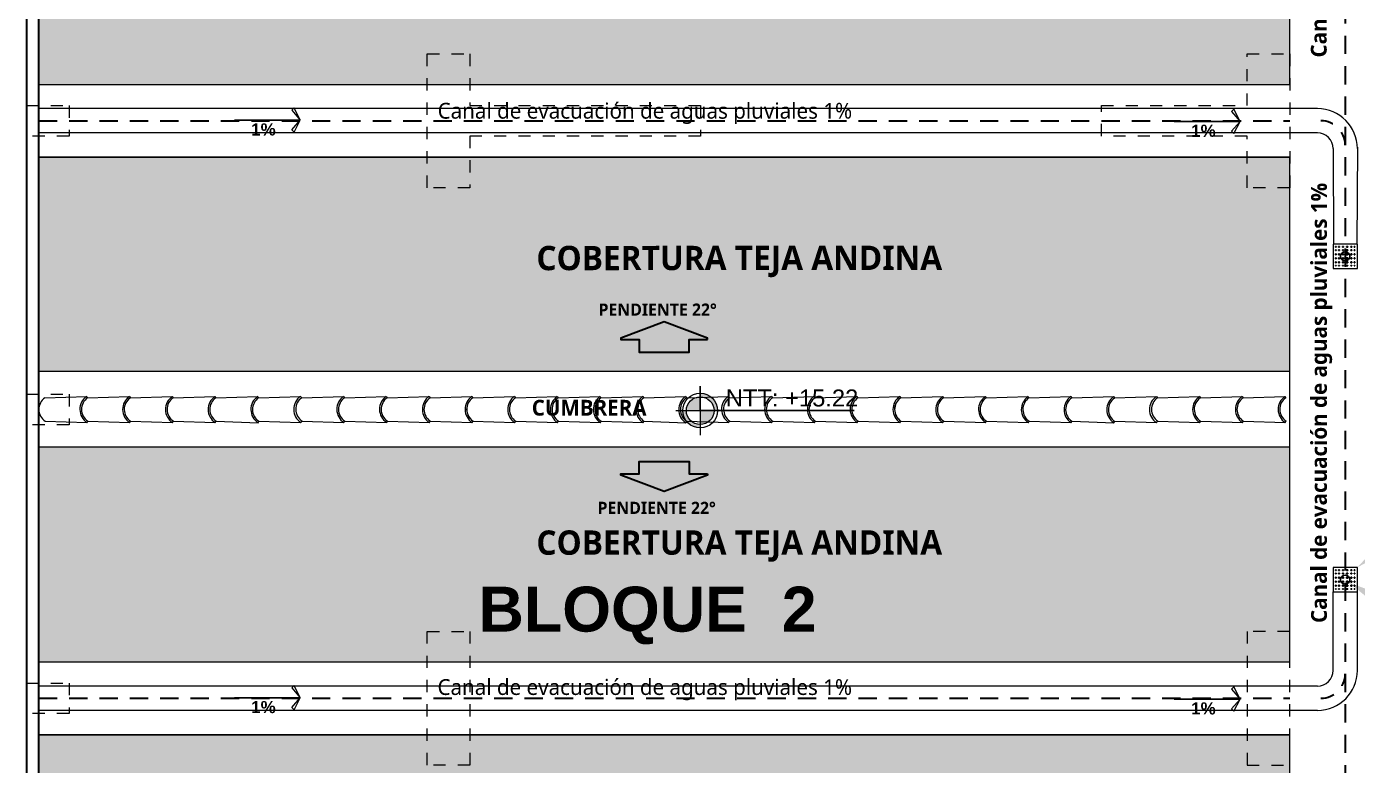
# Model space of a CAD drawing. Header units: metres. Extents: x 27 to 147, y -173 to 8.
# Drawn here: x 117.14 to 128.1, y -118.29 to -112.21 of the extents above; entities that cross this region are included whole.
import ezdxf
from ezdxf import colors
from ezdxf.entities.mleader import LeaderData, LeaderLine
from ezdxf.enums import TextEntityAlignment as Align
from ezdxf.math import Vec2, Vec3

# ---------------------------------------------------------------- set-up
doc = ezdxf.new("R2010")
doc.units = ezdxf.units.M
doc.linetypes.add('DASHED2', pattern=[0.375, 0.25, -0.125])
doc.linetypes.add('HIDDEN2', pattern=[0.1875, 0.125, -0.0625])
for name, color, linetype, lineweight in [('2D Drafting - General_Pen_No__46', 7, 'Continuous', 25), ('canal de evacuacion', 1, 'Continuous', 20), ('Cotas varias El', 253, 'Continuous', 13), ('GRAFO 0 BLANCO', 7, 'Continuous', 0), ('grafo 2', 31, 'Continuous', 20), ('GRAFO 4', 7, 'Continuous', 30), ('GRAFO01', 7, 'Continuous', 0), ('Interior - Mobiliario', 7, 'Continuous', 5), ('letras sr', 7, 'Continuous', 5), ('linea0016', 144, 'HIDDEN2', 9), ('Lineas Referencia', 73, 'Continuous', 13), ('teja andina', 252, 'Continuous', 0), ('TEJAS ANDINA', 253, 'Continuous', 0), ('TEXTO 100', 7, 'Continuous', 20), ('TEXTOS-SUBTITULO', 7, 'Continuous', 30)]:
    doc.layers.add(name, color=color, linetype=linetype, lineweight=lineweight)
doc.layers.add('ACHURADO', color=1, linetype='Continuous')
for name, color, linetype, lineweight, true_color in [('Interior - Furniture _Pen_No__3', 7, 'Continuous', 18, 0xff6600), ('Interior - Mobiliario _Pluma_Nº__3', 7, 'Continuous', 18, 0xff6600), ('Mobiliario', 7, 'Continuous', 0, 0x7f7f7f)]:
    doc.layers.add(name, color=color, linetype=linetype, lineweight=lineweight, true_color=true_color)
doc.styles.add('Generales', font='trebuc.ttf', dxfattribs={"height": 0.1})
doc.styles.add('GENERATED_STYLE_2', font='arial.ttf')
doc.styles.add('JOS', font='arial.ttf', dxfattribs={"height": 1})
doc.styles.get("Standard").update_dxf_attribs({"font": 'arial.ttf'})
doc.styles.add('TURBO_BASS', font='swisseb.ttf')

# ---------------------------------------------------------------- blocks, each defined once
blk = doc.blocks.new('A$C295C7585')
at = {"layer": 'Mobiliario', "lineweight": 15}
for p, q in [((1.375, 3.076), (1.514, 3.404)), ((1.514, 3.404), (1.528, 3.407)), ((1.556, 2.995), (1.716, 3.314)), ((1.716, 3.314), (1.709, 3.325)), ((1.222, 2.746), (1.361, 3.074)), ((1.361, 3.074), (1.375, 3.076)), ((1.404, 2.665), (1.564, 2.983)), ((1.564, 2.983), (1.556, 2.995)), ((1.07, 2.416), (1.209, 2.743)), ((1.209, 2.743), (1.222, 2.746)), ((1.251, 2.334), (1.411, 2.653)), ((1.411, 2.653), (1.404, 2.665)), ((0.917, 2.085), (1.056, 2.413)), ((1.056, 2.413), (1.07, 2.416)), ((1.098, 2.004), (1.258, 2.323)), ((1.258, 2.323), (1.251, 2.334)), ((0.765, 1.751), (0.903, 2.079)), ((0.903, 2.079), (0.917, 2.085)), ((0.946, 1.67), (1.105, 1.989)), ((1.105, 1.989), (1.098, 2.004)), ((0.612, 1.421), (0.751, 1.749)), ((0.751, 1.749), (0.765, 1.751)), ((0.794, 1.34), (0.954, 1.658)), ((0.954, 1.658), (0.946, 1.67)), ((0.46, 1.09), (0.599, 1.418)), ((0.599, 1.418), (0.612, 1.421)), ((0.641, 1.009), (0.801, 1.328)), ((0.801, 1.328), (0.794, 1.34)), ((0.307, 0.76), (0.446, 1.088)), ((0.446, 1.088), (0.46, 1.09)), ((0.488, 0.679), (0.649, 0.997)), ((0.649, 0.997), (0.641, 1.009)), ((0.154, 0.43), (0.293, 0.758)), ((0.293, 0.758), (0.307, 0.76)), ((0.336, 0.349), (0.496, 0.667)), ((0.496, 0.667), (0.488, 0.679)), ((0.002, 0.099), (0.141, 0.427)), ((0.141, 0.427), (0.154, 0.43)), ((0.343, 0.337), (0.336, 0.349)), ((0.183, 0.018), (0.343, 0.337))]:
    blk.add_line(p, q, dxfattribs=at)
for centre, radius, start, end in [((1.646, 3.427), 0.134, 189.8042, 301.9874), ((1.646, 3.427), 0.12, 189.8042, 301.9874), ((1.493, 3.097), 0.134, 189.8042, 301.9874), ((1.493, 3.097), 0.12, 189.8042, 301.9874), ((1.34, 2.766), 0.134, 189.8042, 301.9874), ((1.34, 2.766), 0.12, 189.8042, 301.9874), ((1.188, 2.436), 0.134, 189.8042, 301.9874), ((1.188, 2.436), 0.12, 189.8042, 301.9874), ((1.034, 2.102), 0.133, 189.664, 302.1276), ((1.035, 2.106), 0.12, 189.8042, 301.9874), ((0.883, 1.771), 0.134, 189.8042, 301.9874), ((0.883, 1.771), 0.12, 189.8042, 301.9874), ((0.73, 1.441), 0.134, 189.8042, 301.9874), ((0.73, 1.441), 0.12, 189.8042, 301.9874), ((0.578, 1.111), 0.134, 189.8042, 301.9874), ((0.578, 1.111), 0.12, 189.8042, 301.9874), ((0.425, 0.78), 0.134, 189.8042, 301.9874), ((0.425, 0.78), 0.12, 189.8042, 301.9874), ((0.272, 0.45), 0.134, 189.8042, 301.9874), ((0.272, 0.45), 0.12, 189.8042, 301.9874), ((0.12, 0.12), 0.12, 189.8042, 301.9874)]:
    blk.add_arc(centre, radius, start, end, dxfattribs=at)
blk = doc.blocks.new('FLECHA')
at = {"layer": 'grafo 2', "ltscale": 0.05}
for p, q in [((674350.407, 8489809.493, -2.952), (674350.357, 8489809.393, -2.952)), ((674350.426, 8489809.474, -2.952), (674350.357, 8489809.393, -2.952)), ((674350.407, 8489809.493, -2.952), (674350.426, 8489809.474, -2.952)), ((674350.426, 8489809.312, -2.952), (674350.357, 8489809.393, -2.952)), ((674350.407, 8489809.293, -2.952), (674350.426, 8489809.312, -2.952))]:
    blk.add_line(p, q, dxfattribs=at)
at = {"layer": 'grafo 2', "lineweight": 25}
blk.add_line((674350.899, 8489809.393, -2.952), (674350.357, 8489809.393, -2.952), dxfattribs=at)
at = {"layer": 'grafo 2'}
blk.add_line((674350.357, 8489809.393, -2.952), (674350.407, 8489809.293, -2.952), dxfattribs=at)
blk = doc.blocks.new('Red 18')
at = {"layer": 'GRAFO 0 BLANCO', "linetype": 'Continuous'}
for p, q in [((0.05, 0.204), (0.046, 0.204)), ((0.046, 0.204), (0.046, 0.2)), ((0.046, 0.2), (0.046, 0.204)), ((0.046, 0.204), (0.05, 0.204)), ((0.046, 0.2), (0.05, 0.2)), ((0.05, 0.2), (0.046, 0.2)), ((0.05, 0.179), (0.046, 0.179)), ((0.046, 0.179), (0.046, 0.171)), ((0.046, 0.171), (0.046, 0.179)), ((0.046, 0.179), (0.05, 0.179)), ((0.046, 0.171), (0.05, 0.171)), ((0.05, 0.171), (0.046, 0.171)), ((0.05, 0.146), (0.046, 0.146)), ((0.046, 0.146), (0.046, 0.138)), ((0.046, 0.138), (0.046, 0.146)), ((0.046, 0.146), (0.05, 0.146)), ((0.046, 0.138), (0.05, 0.138)), ((0.05, 0.138), (0.046, 0.138)), ((0.05, 0.113), (0.046, 0.113)), ((0.046, 0.113), (0.046, 0.104)), ((0.046, 0.104), (0.046, 0.113)), ((0.046, 0.113), (0.05, 0.113)), ((0.05, 0.2), (0.05, 0.204)), ((0.05, 0.204), (0.05, 0.2)), ((0.05, 0.171), (0.05, 0.179)), ((0.05, 0.179), (0.05, 0.171)), ((0.05, 0.138), (0.05, 0.146)), ((0.05, 0.146), (0.05, 0.138)), ((0.05, 0.104), (0.05, 0.113)), ((0.05, 0.113), (0.05, 0.104)), ((0.079, 0.204), (0.071, 0.204)), ((0.071, 0.204), (0.071, 0.2)), ((0.071, 0.204), (0.079, 0.204)), ((0.071, 0.2), (0.071, 0.204)), ((0.071, 0.2), (0.079, 0.2)), ((0.079, 0.2), (0.071, 0.2)), ((0.079, 0.179), (0.071, 0.179)), ((0.071, 0.179), (0.071, 0.171)), ((0.071, 0.171), (0.071, 0.179)), ((0.071, 0.179), (0.079, 0.179)), ((0.071, 0.171), (0.079, 0.171)), ((0.079, 0.171), (0.071, 0.171)), ((0.079, 0.146), (0.071, 0.146)), ((0.071, 0.146), (0.071, 0.138)), ((0.071, 0.138), (0.071, 0.146)), ((0.071, 0.146), (0.079, 0.146)), ((0.071, 0.138), (0.079, 0.138)), ((0.079, 0.138), (0.071, 0.138)), ((0.079, 0.113), (0.071, 0.113)), ((0.071, 0.113), (0.071, 0.104)), ((0.071, 0.104), (0.071, 0.113)), ((0.071, 0.113), (0.079, 0.113)), ((0.079, 0.2), (0.079, 0.204)), ((0.079, 0.204), (0.079, 0.2)), ((0.079, 0.171), (0.079, 0.179)), ((0.079, 0.179), (0.079, 0.171)), ((0.079, 0.138), (0.079, 0.146)), ((0.079, 0.146), (0.079, 0.138)), ((0.079, 0.104), (0.079, 0.113)), ((0.079, 0.113), (0.079, 0.104)), ((0.113, 0.204), (0.104, 0.204)), ((0.104, 0.204), (0.104, 0.2)), ((0.104, 0.204), (0.113, 0.204)), ((0.104, 0.2), (0.104, 0.204)), ((0.104, 0.2), (0.113, 0.2)), ((0.113, 0.2), (0.104, 0.2)), ((0.113, 0.179), (0.104, 0.179)), ((0.104, 0.179), (0.104, 0.171)), ((0.104, 0.171), (0.104, 0.179)), ((0.104, 0.179), (0.113, 0.179)), ((0.104, 0.171), (0.113, 0.171)), ((0.113, 0.171), (0.104, 0.171)), ((0.113, 0.146), (0.104, 0.146)), ((0.104, 0.146), (0.104, 0.138)), ((0.104, 0.138), (0.104, 0.146)), ((0.104, 0.146), (0.113, 0.146)), ((0.104, 0.138), (0.113, 0.138)), ((0.113, 0.138), (0.104, 0.138)), ((0.113, 0.113), (0.104, 0.113)), ((0.104, 0.113), (0.104, 0.104)), ((0.104, 0.104), (0.104, 0.113)), ((0.104, 0.113), (0.113, 0.113)), ((0.113, 0.2), (0.113, 0.204)), ((0.113, 0.204), (0.113, 0.2)), ((0.113, 0.171), (0.113, 0.179)), ((0.113, 0.179), (0.113, 0.171)), ((0.113, 0.138), (0.113, 0.146)), ((0.113, 0.146), (0.113, 0.138)), ((0.113, 0.104), (0.113, 0.113)), ((0.113, 0.113), (0.113, 0.104)), ((0.146, 0.204), (0.138, 0.204)), ((0.138, 0.204), (0.138, 0.2)), ((0.138, 0.204), (0.146, 0.204)), ((0.138, 0.2), (0.138, 0.204)), ((0.138, 0.2), (0.146, 0.2)), ((0.146, 0.2), (0.138, 0.2)), ((0.146, 0.179), (0.138, 0.179)), ((0.138, 0.179), (0.138, 0.171)), ((0.138, 0.171), (0.138, 0.179)), ((0.138, 0.179), (0.146, 0.179)), ((0.138, 0.171), (0.146, 0.171)), ((0.146, 0.171), (0.138, 0.171)), ((0.146, 0.146), (0.138, 0.146)), ((0.138, 0.146), (0.138, 0.138)), ((0.138, 0.138), (0.138, 0.146)), ((0.138, 0.146), (0.146, 0.146)), ((0.138, 0.138), (0.146, 0.138)), ((0.146, 0.138), (0.138, 0.138)), ((0.146, 0.113), (0.138, 0.113)), ((0.138, 0.113), (0.138, 0.104)), ((0.138, 0.104), (0.138, 0.113)), ((0.138, 0.113), (0.146, 0.113)), ((0.146, 0.2), (0.146, 0.204)), ((0.146, 0.204), (0.146, 0.2)), ((0.146, 0.171), (0.146, 0.179)), ((0.146, 0.179), (0.146, 0.171)), ((0.146, 0.138), (0.146, 0.146)), ((0.146, 0.146), (0.146, 0.138)), ((0.146, 0.104), (0.146, 0.113)), ((0.146, 0.113), (0.146, 0.104)), ((0.179, 0.204), (0.171, 0.204)), ((0.171, 0.204), (0.171, 0.2)), ((0.171, 0.204), (0.179, 0.204)), ((0.171, 0.2), (0.171, 0.204)), ((0.171, 0.2), (0.179, 0.2)), ((0.179, 0.2), (0.171, 0.2)), ((0.179, 0.179), (0.171, 0.179)), ((0.171, 0.179), (0.171, 0.171)), ((0.171, 0.171), (0.171, 0.179)), ((0.171, 0.179), (0.179, 0.179)), ((0.171, 0.171), (0.179, 0.171)), ((0.179, 0.171), (0.171, 0.171)), ((0.179, 0.146), (0.171, 0.146)), ((0.171, 0.146), (0.171, 0.138)), ((0.171, 0.138), (0.171, 0.146)), ((0.171, 0.146), (0.179, 0.146)), ((0.171, 0.138), (0.179, 0.138)), ((0.179, 0.138), (0.171, 0.138)), ((0.179, 0.113), (0.171, 0.113)), ((0.171, 0.113), (0.171, 0.104)), ((0.171, 0.104), (0.171, 0.113)), ((0.171, 0.113), (0.179, 0.113)), ((0.179, 0.2), (0.179, 0.204)), ((0.179, 0.204), (0.179, 0.2)), ((0.179, 0.171), (0.179, 0.179)), ((0.179, 0.179), (0.179, 0.171)), ((0.179, 0.138), (0.179, 0.146)), ((0.179, 0.146), (0.179, 0.138)), ((0.179, 0.104), (0.179, 0.113)), ((0.179, 0.113), (0.179, 0.104)), ((0.204, 0.204), (0.2, 0.204)), ((0.2, 0.204), (0.2, 0.2)), ((0.2, 0.2), (0.2, 0.204)), ((0.2, 0.204), (0.204, 0.204)), ((0.2, 0.2), (0.204, 0.2)), ((0.204, 0.2), (0.2, 0.2)), ((0.204, 0.179), (0.2, 0.179)), ((0.2, 0.179), (0.2, 0.171)), ((0.2, 0.171), (0.2, 0.179)), ((0.2, 0.179), (0.204, 0.179)), ((0.2, 0.171), (0.204, 0.171)), ((0.204, 0.171), (0.2, 0.171)), ((0.204, 0.146), (0.2, 0.146)), ((0.2, 0.146), (0.2, 0.138)), ((0.2, 0.138), (0.2, 0.146)), ((0.2, 0.146), (0.204, 0.146)), ((0.2, 0.138), (0.204, 0.138)), ((0.204, 0.138), (0.2, 0.138)), ((0.204, 0.113), (0.2, 0.113)), ((0.2, 0.113), (0.2, 0.104)), ((0.2, 0.104), (0.2, 0.113)), ((0.2, 0.113), (0.204, 0.113)), ((0.204, 0.2), (0.204, 0.204)), ((0.204, 0.204), (0.204, 0.2)), ((0.204, 0.171), (0.204, 0.179)), ((0.204, 0.179), (0.204, 0.171)), ((0.204, 0.138), (0.204, 0.146)), ((0.204, 0.146), (0.204, 0.138)), ((0.204, 0.104), (0.204, 0.113)), ((0.204, 0.113), (0.204, 0.104)), ((0.046, 0.104), (0.05, 0.104)), ((0.05, 0.104), (0.046, 0.104)), ((0.05, 0.079), (0.046, 0.079)), ((0.046, 0.079), (0.046, 0.071)), ((0.046, 0.071), (0.046, 0.079)), ((0.046, 0.079), (0.05, 0.079)), ((0.046, 0.071), (0.05, 0.071)), ((0.05, 0.071), (0.046, 0.071)), ((0.05, 0.05), (0.046, 0.05)), ((0.046, 0.05), (0.046, 0.046)), ((0.046, 0.046), (0.046, 0.05)), ((0.046, 0.05), (0.05, 0.05)), ((0.046, 0.046), (0.05, 0.046)), ((0.05, 0.046), (0.046, 0.046)), ((0.05, 0.071), (0.05, 0.079)), ((0.05, 0.079), (0.05, 0.071)), ((0.05, 0.046), (0.05, 0.05)), ((0.05, 0.05), (0.05, 0.046)), ((0.071, 0.104), (0.079, 0.104)), ((0.079, 0.104), (0.071, 0.104)), ((0.079, 0.079), (0.071, 0.079)), ((0.071, 0.079), (0.071, 0.071)), ((0.071, 0.071), (0.071, 0.079)), ((0.071, 0.079), (0.079, 0.079)), ((0.071, 0.071), (0.079, 0.071)), ((0.079, 0.071), (0.071, 0.071)), ((0.079, 0.05), (0.071, 0.05)), ((0.071, 0.05), (0.071, 0.046)), ((0.071, 0.05), (0.079, 0.05)), ((0.071, 0.046), (0.071, 0.05)), ((0.071, 0.046), (0.079, 0.046)), ((0.079, 0.046), (0.071, 0.046)), ((0.079, 0.071), (0.079, 0.079)), ((0.079, 0.079), (0.079, 0.071)), ((0.079, 0.046), (0.079, 0.05)), ((0.079, 0.05), (0.079, 0.046)), ((0.104, 0.104), (0.113, 0.104)), ((0.113, 0.104), (0.104, 0.104)), ((0.113, 0.079), (0.104, 0.079)), ((0.104, 0.079), (0.104, 0.071)), ((0.104, 0.071), (0.104, 0.079)), ((0.104, 0.079), (0.113, 0.079)), ((0.104, 0.071), (0.113, 0.071)), ((0.113, 0.071), (0.104, 0.071)), ((0.113, 0.05), (0.104, 0.05)), ((0.104, 0.05), (0.104, 0.046)), ((0.104, 0.05), (0.113, 0.05)), ((0.104, 0.046), (0.104, 0.05)), ((0.104, 0.046), (0.113, 0.046)), ((0.113, 0.046), (0.104, 0.046)), ((0.113, 0.071), (0.113, 0.079)), ((0.113, 0.079), (0.113, 0.071)), ((0.113, 0.046), (0.113, 0.05)), ((0.113, 0.05), (0.113, 0.046)), ((0.138, 0.104), (0.146, 0.104)), ((0.146, 0.104), (0.138, 0.104)), ((0.146, 0.079), (0.138, 0.079)), ((0.138, 0.079), (0.138, 0.071)), ((0.138, 0.071), (0.138, 0.079)), ((0.138, 0.079), (0.146, 0.079)), ((0.138, 0.071), (0.146, 0.071)), ((0.146, 0.071), (0.138, 0.071)), ((0.146, 0.05), (0.138, 0.05)), ((0.138, 0.05), (0.138, 0.046)), ((0.138, 0.05), (0.146, 0.05)), ((0.138, 0.046), (0.138, 0.05)), ((0.138, 0.046), (0.146, 0.046)), ((0.146, 0.046), (0.138, 0.046)), ((0.146, 0.071), (0.146, 0.079)), ((0.146, 0.079), (0.146, 0.071)), ((0.146, 0.046), (0.146, 0.05)), ((0.146, 0.05), (0.146, 0.046)), ((0.171, 0.104), (0.179, 0.104)), ((0.179, 0.104), (0.171, 0.104)), ((0.179, 0.079), (0.171, 0.079)), ((0.171, 0.079), (0.171, 0.071)), ((0.171, 0.071), (0.171, 0.079)), ((0.171, 0.079), (0.179, 0.079)), ((0.171, 0.071), (0.179, 0.071)), ((0.179, 0.071), (0.171, 0.071)), ((0.179, 0.05), (0.171, 0.05)), ((0.171, 0.05), (0.171, 0.046)), ((0.171, 0.05), (0.179, 0.05)), ((0.171, 0.046), (0.171, 0.05)), ((0.171, 0.046), (0.179, 0.046)), ((0.179, 0.046), (0.171, 0.046)), ((0.179, 0.071), (0.179, 0.079)), ((0.179, 0.079), (0.179, 0.071)), ((0.179, 0.046), (0.179, 0.05)), ((0.179, 0.05), (0.179, 0.046)), ((0.2, 0.104), (0.204, 0.104)), ((0.204, 0.104), (0.2, 0.104)), ((0.204, 0.079), (0.2, 0.079)), ((0.2, 0.079), (0.2, 0.071)), ((0.2, 0.071), (0.2, 0.079)), ((0.2, 0.079), (0.204, 0.079)), ((0.2, 0.071), (0.204, 0.071)), ((0.204, 0.071), (0.2, 0.071)), ((0.204, 0.05), (0.2, 0.05)), ((0.2, 0.05), (0.2, 0.046)), ((0.2, 0.046), (0.2, 0.05)), ((0.2, 0.05), (0.204, 0.05)), ((0.2, 0.046), (0.204, 0.046)), ((0.204, 0.046), (0.2, 0.046)), ((0.204, 0.071), (0.204, 0.079)), ((0.204, 0.079), (0.204, 0.071)), ((0.204, 0.046), (0.204, 0.05)), ((0.204, 0.05), (0.204, 0.046))]:
    blk.add_line(p, q, dxfattribs=at)
at = {"layer": 'GRAFO01'}
blk.add_lwpolyline([(0.025, 0.025), (0.225, 0.025), (0.225, 0.225), (0.025, 0.225)], close=True, dxfattribs=at)
at = {"layer": 'Interior - Mobiliario _Pluma_Nº__3', "linetype": 'Continuous'}
for p, q in [((0.225, 0.225), (0.025, 0.225)), ((0.025, 0.225), (0.025, 0.025)), ((0.225, 0.025), (0.225, 0.225)), ((0.025, 0.025), (0.225, 0.025))]:
    blk.add_line(p, q, dxfattribs=at)

msp = doc.modelspace()

# ---------------------------------------------------------------- hatches: boundary and pattern name
at = {"layer": 'Interior - Furniture _Pen_No__3', "true_color": 0x939598}
h = msp.add_hatch(color=252, dxfattribs=at)
h.dxf.hatch_style = 1
h.paths.add_polyline_path([(122.594, -114.885), (122.594, -114.782), (122.745, -114.782), (122.745, -114.772), (122.389, -114.636), (122.033, -114.772), (122.033, -114.782), (122.184, -114.782), (122.184, -114.885)])
h = msp.add_hatch(color=252, dxfattribs=at)
h.dxf.hatch_style = 1
h.paths.add_polyline_path([(122.184, -115.785), (122.184, -115.887), (122.033, -115.887), (122.033, -115.897), (122.389, -116.033), (122.745, -115.897), (122.745, -115.887), (122.594, -115.887), (122.594, -115.785)])
at = {"layer": 'TEJAS ANDINA'}
h = msp.add_hatch(dxfattribs=at)
h.set_pattern_fill('SPANTIL1', color=256, scale=0.2, style=2, pattern_type=2)
h.set_pattern_definition([(274.9697, (232.747371, -46.4011024), (-0.1999982614, 2.4000002103), [0.1846944, -4.4326642]), (180, (232.76337, -46.5851), (-0.2, -0.2), [0.016, -0.184]), (360, (232.56337, -46.6011), (0.2, 0.2), [0.056, -0.144]), (90, (232.61937, -46.6011), (-0.2, 0.2), [0.02, -0.18]), (270, (232.74737, -46.5811), (0.2, -0.2), [0.02, -0.18]), (360, (232.74737, -46.6011), (0.2, 0.2), [0.016, -0.184]), (360, (232.56337, -46.5851), (0.2, 0.2), [0.04, -0.16]), (85.0303, (232.603371, -46.5851024), (0.1999982614, 2.4000002103), [0.1846944, -4.4326642]), (52.6961, (232.603371, -46.5751024), (-2.59999717798, -3.40000214834), [0.0528016, -5.22735]), (18.4349, (232.63537, -46.5331), (0.400000087, 0.19999968), [0.0505964, -0.581859]), (341.5651, (232.68337, -46.5171), (-0.400000087, 0.19999968), [0.0505964, -0.581859]), (307.3039, (232.731371, -46.5331024), (2.59999717798, -3.40000214834), [0.0528016, -5.22735]), (20.2249, (232.645371, -46.547102), (-2.1999994529, -0.8000016671), [0.040497, -4.0091944]), (339.7751, (232.683371, -46.533102), (2.1999994529, -0.8000016671), [0.040497, -4.0091944]), (307.4054, (232.721371, -46.547102), (2.0000019905, -2.599998493), [0.0428018, -4.237385]), (52.5946, (232.619371, -46.581102), (-2.0000019905, -2.599998493), [0.0428018, -4.237385])])
h.paths.add_polyline_path([(127.54, -112.683), (127.54, -110.919), (117.24, -110.919), (117.24, -112.683)])
h = msp.add_hatch(dxfattribs=at)
h.set_pattern_fill('SPANTIL1', color=256, scale=0.2, angle=180, style=2, pattern_type=2)
h.set_pattern_definition([(94.9697, (232.3793845, -51.551104), (0.1999982614, -2.4000002103), [0.1846944, -4.4326642]), (360, (232.36338, -51.3671), (0.2, 0.2), [0.016, -0.184]), (180, (232.56338, -51.3511), (-0.2, -0.2), [0.056, -0.144]), (270, (232.50738, -51.3511), (0.2, -0.2), [0.02, -0.18]), (90, (232.37938, -51.3711), (-0.2, 0.2), [0.02, -0.18]), (180, (232.37938, -51.3511), (-0.2, -0.2), [0.016, -0.184]), (180, (232.56338, -51.3671), (-0.2, -0.2), [0.04, -0.16]), (265.0303, (232.5233845, -51.367104), (-0.1999982614, -2.4000002103), [0.1846944, -4.4326642]), (232.6961, (232.5233845, -51.377104), (2.59999717798, 3.40000214834), [0.0528016, -5.22735]), (198.4349, (232.491385, -51.419104), (-0.400000087, -0.19999968), [0.0505964, -0.581859]), (161.5651, (232.443385, -51.435104), (0.400000087, -0.19999968), [0.0505964, -0.581859]), (127.3039, (232.3953845, -51.419104), (-2.59999717798, 3.40000214834), [0.0528016, -5.22735]), (200.2249, (232.481385, -51.405104), (2.1999994529, 0.8000016671), [0.040497, -4.0091944]), (159.7751, (232.443385, -51.419104), (-2.1999994529, 0.8000016671), [0.040497, -4.0091944]), (127.4054, (232.405385, -51.405104), (-2.0000019905, 2.599998493), [0.0428018, -4.237385]), (232.5946, (232.507385, -51.371104), (2.0000019905, 2.599998493), [0.0428018, -4.237385])])
h.paths.add_polyline_path([(127.54, -115.046), (127.54, -113.283), (117.24, -113.283), (117.24, -115.046)])
h = msp.add_hatch(dxfattribs=at)
h.set_pattern_fill('SPANTIL1', color=256, scale=0.2, style=2, pattern_type=2)
h.set_pattern_definition([(274.9697, (232.7473845, -51.151104), (-0.1999982614, 2.4000002103), [0.1846944, -4.4326642]), (180, (232.76338, -51.3351), (-0.2, -0.2), [0.016, -0.184]), (360, (232.56338, -51.3511), (0.2, 0.2), [0.056, -0.144]), (90, (232.61938, -51.3511), (-0.2, 0.2), [0.02, -0.18]), (270, (232.74738, -51.3311), (0.2, -0.2), [0.02, -0.18]), (360, (232.74738, -51.3511), (0.2, 0.2), [0.016, -0.184]), (360, (232.56338, -51.3351), (0.2, 0.2), [0.04, -0.16]), (85.0303, (232.6033845, -51.335104), (0.1999982614, 2.4000002103), [0.1846944, -4.4326642]), (52.6961, (232.6033845, -51.325104), (-2.59999717798, -3.40000214834), [0.0528016, -5.22735]), (18.4349, (232.635385, -51.283104), (0.400000087, 0.19999968), [0.0505964, -0.581859]), (341.5651, (232.683385, -51.267104), (-0.400000087, 0.19999968), [0.0505964, -0.581859]), (307.3039, (232.7313845, -51.283104), (2.59999717798, -3.40000214834), [0.0528016, -5.22735]), (20.2249, (232.645385, -51.297104), (-2.1999994529, -0.8000016671), [0.040497, -4.0091944]), (339.7751, (232.683385, -51.283104), (2.1999994529, -0.8000016671), [0.040497, -4.0091944]), (307.4054, (232.721385, -51.297104), (2.0000019905, -2.599998493), [0.0428018, -4.237385]), (52.5946, (232.619385, -51.331104), (-2.0000019905, -2.599998493), [0.0428018, -4.237385])])
h.paths.add_polyline_path([(117.24, -115.669), (117.24, -117.433), (127.54, -117.433), (127.54, -115.669)])
h = msp.add_hatch(dxfattribs=at)
h.set_pattern_fill('SPANTIL1', color=256, scale=0.2, angle=180, style=2, pattern_type=2)
h.set_pattern_definition([(94.9697, (232.37937, -56.301104), (0.1999982614, -2.4000002103), [0.1846944, -4.4326642]), (360, (232.36337, -56.1171), (0.2, 0.2), [0.016, -0.184]), (180, (232.56337, -56.1011), (-0.2, -0.2), [0.056, -0.144]), (270, (232.50737, -56.1011), (0.2, -0.2), [0.02, -0.18]), (90, (232.37937, -56.1211), (-0.2, 0.2), [0.02, -0.18]), (180, (232.37937, -56.1011), (-0.2, -0.2), [0.016, -0.184]), (180, (232.56337, -56.1171), (-0.2, -0.2), [0.04, -0.16]), (265.0303, (232.52337, -56.117104), (-0.1999982614, -2.4000002103), [0.1846944, -4.4326642]), (232.6961, (232.52337, -56.127104), (2.59999717798, 3.40000214834), [0.0528016, -5.22735]), (198.4349, (232.49137, -56.169104), (-0.400000087, -0.19999968), [0.0505964, -0.581859]), (161.5651, (232.44337, -56.185104), (0.400000087, -0.19999968), [0.0505964, -0.581859]), (127.3039, (232.39537, -56.169104), (-2.59999717798, 3.40000214834), [0.0528016, -5.22735]), (200.2249, (232.48137, -56.155104), (2.1999994529, 0.8000016671), [0.040497, -4.0091944]), (159.7751, (232.44337, -56.169104), (-2.1999994529, 0.8000016671), [0.040497, -4.0091944]), (127.4054, (232.40537, -56.155104), (-2.0000019905, 2.599998493), [0.0428018, -4.237385]), (232.5946, (232.50737, -56.121104), (2.0000019905, 2.599998493), [0.0428018, -4.237385])])
h.paths.add_polyline_path([(127.54, -119.796), (127.54, -118.033), (117.24, -118.033), (117.24, -119.796)])
at = {"layer": 'TEXTO 100', "ltscale": 1.3}
h = msp.add_hatch(color=256, dxfattribs=at)
edge = h.paths.add_edge_path()
edge.add_line((122.8, -115.367), (122.686, -115.367))
edge.add_line((122.686, -115.367), (122.686, -115.481))
edge.add_arc((122.686, -115.367), 0.114, 270, 360)
edge = h.paths.add_edge_path()
edge.add_arc((122.686, -115.367), 0.114, 90, 180)
edge.add_line((122.572, -115.367), (122.686, -115.367))
edge.add_line((122.686, -115.367), (122.686, -115.253))
edge = h.paths.add_edge_path()
edge.add_line((122.686, -115.224), (122.686, -115.253))
edge.add_arc((122.686, -115.367), 0.114, 0, 90, ccw=False)
edge.add_line((122.8, -115.367), (122.829, -115.367))
edge.add_arc((122.686, -115.367), 0.143, 0, 90)
msp.add_hatch(color=256, dxfattribs=at).paths.add_polyline_path([(122.572, -115.367), (122.543, -115.367, 0.416353), (122.687, -115.51), (122.687, -115.481, -0.416899)])

# ---------------------------------------------------------------- linework, layer by layer
at = {"layer": 'ACHURADO'}
for centre in [(127.997, -114.097), (127.997, -114.097), (127.997, -116.757), (127.997, -116.757)]:
    msp.add_circle(centre, 0.0375, dxfattribs=at)
at = {"layer": 'canal de evacuacion'}
for p, q in [((127.769, -112.883), (117.239, -112.883)), ((127.769, -113.083), (117.239, -113.083)), ((127.769, -117.633), (117.239, -117.633)), ((127.769, -117.833), (117.239, -117.833))]:
    msp.add_line(p, q, dxfattribs=at)
for points in [[(127.897, -113.211), (127.901, -113.997)], [(128.097, -113.199), (128.094, -113.997)], [(127.897, -117.505), (127.897, -116.857)], [(128.097, -117.505), (128.097, -116.857)]]:
    msp.add_lwpolyline(points, dxfattribs=at)
for centre, radius, start, end in [((127.769, -113.211), 0.328, 0, 90), ((127.769, -113.211), 0.128, 0, 90), ((127.769, -117.505), 0.328, 270, 360), ((127.769, -117.505), 0.128, 270, 0)]:
    msp.add_arc(centre, radius, start, end, dxfattribs=at)
at = {"layer": 'Cotas varias El'}
for p, q in [((117.24, -112.683), (127.54, -112.683)), ((117.24, -113.283), (127.54, -113.283)), ((127.54, -115.046), (117.24, -115.046)), ((127.54, -115.669), (117.24, -115.669)), ((117.24, -117.433), (127.54, -117.433)), ((117.24, -118.033), (127.54, -118.033))]:
    msp.add_line(p, q, dxfattribs=at)
msp.add_lwpolyline([(117.24, -118.033), (117.24, -122.183), (127.54, -122.183), (127.54, -118.033)], close=True, dxfattribs=at)
at = {"layer": 'GRAFO 4', "linetype": 'Continuous'}
for points in [[(128.74, -103.333), (128.74, -132.133), (117.14, -132.133), (117.14, -103.333)], [(128.64, -103.433), (128.64, -132.033), (117.24, -132.033), (117.24, -103.433)]]:
    msp.add_lwpolyline(points, close=True, dxfattribs=at)
at = {"layer": 'GRAFO 4', "linetype": 'Continuous', "flags": 128}
for points in [[(122.745, -114.782), (122.745, -114.772), (122.389, -114.636), (122.033, -114.772), (122.033, -114.782), (122.184, -114.782), (122.184, -114.885), (122.594, -114.885), (122.594, -114.782)], [(122.745, -115.887), (122.745, -115.897), (122.389, -116.033), (122.033, -115.897), (122.033, -115.887), (122.184, -115.887), (122.184, -115.785), (122.594, -115.785), (122.594, -115.887)]]:
    msp.add_lwpolyline(points, close=True, dxfattribs=at)
at = {"layer": 'GRAFO01', "color": 251, "linetype": 'DASHED2', "lineweight": 9, "ltscale": 0.2}
for p, q in [((120.789, -112.433), (120.79, -112.858)), ((120.789, -113.108), (120.789, -113.533))]:
    msp.add_line(p, q, dxfattribs=at)
for points in [[(122.689, -113.108), (120.789, -113.108), (120.789, -113.533), (120.439, -113.533), (120.439, -112.433), (120.789, -112.433), (120.789, -112.858), (122.689, -112.858)], [(125.99, -113.108), (125.99, -112.858), (127.19, -112.858), (127.19, -112.433), (127.54, -112.433), (127.54, -113.533), (127.19, -113.533), (127.189, -113.108)], [(117.139, -113.108), (117.139, -112.858), (117.489, -112.858), (117.489, -113.108)], [(117.139, -115.483), (117.139, -115.233), (117.489, -115.233), (117.489, -115.483)], [(120.439, -118.283), (120.439, -117.183), (120.789, -117.183), (120.789, -118.283)], [(127.54, -118.283), (127.54, -117.183), (127.19, -117.183), (127.19, -118.283)], [(117.139, -117.858), (117.139, -117.608), (117.489, -117.608), (117.489, -117.858)]]:
    msp.add_lwpolyline(points, close=True, dxfattribs=at)
at = {"layer": 'linea0016', "linetype": 'HIDDEN2', "lineweight": 30, "ltscale": 1.2}
for p, q in [((127.997, -103.783), (127.997, -131.683)), ((117.24, -112.983), (127.54, -112.983)), ((117.24, -117.733), (127.54, -117.733))]:
    msp.add_line(p, q, dxfattribs=at)
at = {"layer": 'linea0016', "linetype": 'HIDDEN2', "lineweight": 30, "ltscale": 0.9}
for centre, start, end in [((127.797, -113.183), 0, 90), ((127.797, -117.533), 270, 0)]:
    msp.add_arc(centre, 0.2, start, end, dxfattribs=at)
at = {"layer": 'teja andina', "lineweight": 15}
for p, q in [((124.337, -115.262), (124.681, -115.251)), ((124.681, -115.251), (124.689, -115.262)), ((124.689, -115.262), (125.033, -115.251)), ((125.033, -115.251), (125.041, -115.262)), ((125.041, -115.262), (125.386, -115.252)), ((125.386, -115.252), (125.393, -115.263)), ((125.393, -115.263), (125.738, -115.252)), ((125.738, -115.252), (125.745, -115.263)), ((125.745, -115.263), (126.09, -115.252)), ((126.09, -115.252), (126.097, -115.263)), ((126.097, -115.263), (126.442, -115.251)), ((126.442, -115.251), (126.452, -115.261)), ((126.452, -115.261), (126.797, -115.25)), ((126.797, -115.25), (126.805, -115.261)), ((126.805, -115.261), (127.149, -115.251)), ((127.149, -115.251), (127.157, -115.262)), ((127.157, -115.262), (127.501, -115.251)), ((127.501, -115.251), (127.509, -115.262)), ((124.339, -115.454), (124.684, -115.466)), ((124.684, -115.466), (124.691, -115.454)), ((124.691, -115.454), (125.036, -115.466)), ((125.036, -115.466), (125.043, -115.455)), ((125.043, -115.455), (125.388, -115.466)), ((125.388, -115.466), (125.395, -115.455)), ((125.395, -115.455), (125.74, -115.466)), ((125.74, -115.466), (125.748, -115.455)), ((125.748, -115.455), (126.092, -115.467)), ((126.092, -115.467), (126.1, -115.455)), ((126.1, -115.455), (126.444, -115.465)), ((126.444, -115.465), (126.455, -115.453)), ((126.455, -115.453), (126.799, -115.465)), ((126.799, -115.465), (126.807, -115.454)), ((126.807, -115.454), (127.151, -115.465)), ((127.151, -115.465), (127.159, -115.454)), ((127.159, -115.454), (127.503, -115.465)), ((127.503, -115.465), (127.511, -115.454))]:
    msp.add_line(p, q, dxfattribs=at)
for centre, radius, start, end in [((124.403, -115.357), 0.116, 124.5682, 236.7514), ((124.755, -115.358), 0.129, 124.5682, 236.7514), ((124.755, -115.358), 0.116, 124.5682, 236.7514), ((125.107, -115.358), 0.129, 124.5682, 236.7514), ((125.107, -115.358), 0.116, 124.5682, 236.7514), ((125.459, -115.358), 0.129, 124.5682, 236.7514), ((125.459, -115.358), 0.116, 124.5682, 236.7514), ((125.811, -115.358), 0.129, 124.5682, 236.7514), ((125.811, -115.358), 0.116, 124.5682, 236.7514), ((126.163, -115.359), 0.129, 124.5682, 236.7514), ((126.163, -115.359), 0.116, 124.5682, 236.7514), ((126.514, -115.358), 0.129, 124.428, 236.8916), ((126.518, -115.357), 0.116, 124.5682, 236.7514), ((126.87, -115.357), 0.129, 124.5682, 236.7514), ((126.87, -115.357), 0.116, 124.5682, 236.7514), ((127.222, -115.357), 0.129, 124.5682, 236.7514), ((127.222, -115.357), 0.116, 124.5682, 236.7514), ((127.574, -115.357), 0.129, 124.5682, 236.7514), ((127.574, -115.357), 0.116, 124.5682, 236.7514)]:
    msp.add_arc(centre, radius, start, end, dxfattribs=at)
at = {"layer": 'TEJAS ANDINA'}
for points in [[(117.24, -108.533), (117.24, -112.683), (127.54, -112.683), (127.54, -108.533)], [(117.24, -113.283), (117.24, -117.433), (127.54, -117.433), (127.54, -113.283)]]:
    msp.add_lwpolyline(points, close=True, dxfattribs=at)
at = {"layer": 'TEXTO 100', "ltscale": 1.3}
msp.add_lwpolyline([(122.485, -115.367), (123.953, -115.367), (122.687, -115.367), (122.687, -115.165), (122.687, -115.569)], dxfattribs=at)
for radius in [0.143, 0.114]:
    msp.add_circle((122.686, -115.367), radius, dxfattribs=at)

# ---------------------------------------------------------------- block references
at = {"layer": 'Interior - Mobiliario', "color": 104, "linetype": 'Continuous', "lineweight": 20, "true_color": 0x029e21, "rotation": 179.9999999999999}
for p in [(128.122, -113.972), (128.122, -116.632)]:
    msp.add_blockref('Red 18', p, dxfattribs=at)
at = {"layer": 'Lineas Referencia', "rotation": 180}
for p in [(674469.749, 8489696.416, 2.952), (674477.488, 8489696.405, 2.952), (674469.749, 8489691.664, 2.952), (674477.488, 8489691.653, 2.952)]:
    msp.add_blockref('FLECHA', p, dxfattribs=at)
at = {"layer": 'TEJAS ANDINA', "xscale": 0.9674350222721193, "yscale": 0.9674350222721193, "zscale": 0.9674350222721193, "rotation": 294.7640139528098}
for p in [(117.202, -115.3), (120.725, -115.3)]:
    msp.add_blockref('A$C295C7585', p, dxfattribs=at)

# ---------------------------------------------------------------- texts
at = {"layer": '2D Drafting - General_Pen_No__46', "char_height": 0.13, "attachment_point": 7, "rotation": 90, "style": 'GENERATED_STYLE_2'}
for insert in [(127.888, -112.462), (127.89, -117.114)]:
    msp.add_mtext('{\\fTrebuchet MS|b1|i0|c0|p34;Canal de evacuación de aguas pluviales 1%}', dxfattribs=dict(at, insert=insert))
at = {"layer": '2D Drafting - General_Pen_No__46', "attachment_point": 7, "style": 'GENERATED_STYLE_2'}
for s, insert, char_height in [('{\\fTrebuchet MS|b0|i0|c0|p34;Canal de evacuación de aguas pluviales 1%}', (120.524, -113.009), 0.13), ('{\\fSansSerif|b1|i0|c2|p2; 1%}', (118.95, -113.105), 0.1), ('{\\fSansSerif|b1|i0|c2|p2; 1%}', (126.69, -113.116), 0.1), ('\\A1;{\\fTrebuchet MS|b1|i0|c0|p34;PENDIENTE 22°}', (121.849, -114.586), 0.1), ('\\A1;{\\fTrebuchet MS|b1|i0|c0|p34;CUMBRERA}', (121.299, -115.41), 0.13), ('\\A1;{\\fTrebuchet MS|b1|i0|c0|p34;PENDIENTE 22°}', (121.841, -116.217), 0.1), ('{\\fTrebuchet MS|b0|i0|c0|p34;Canal de evacuación de aguas pluviales 1%}', (120.523, -117.75), 0.13), ('{\\fSansSerif|b1|i0|c2|p2; 1%}', (118.95, -117.857), 0.1), ('{\\fSansSerif|b1|i0|c2|p2; 1%}', (126.69, -117.868), 0.1)]:
    msp.add_mtext(s, dxfattribs=dict(at, insert=insert, char_height=char_height))
at = {"layer": 'GRAFO01', "style": 'JOS'}
msp.add_text('NTT: +15.22', height=0.13974, rotation=0, dxfattribs=at).set_placement((122.897, -115.333))
at = {"layer": 'TEXTOS-SUBTITULO', "style": 'TURBO_BASS'}
msp.add_text('BLOQUE  2', height=0.3697, dxfattribs=at).set_placement((122.253, -117.185), align=Align.CENTER)
at = {"layer": 'TEXTOS-SUBTITULO', "char_height": 0.2, "attachment_point": 1, "rotation": 0.0329, "style": 'TURBO_BASS'}
for insert in [(121.337, -114.012), (121.337, -116.353)]:
    msp.add_mtext('{\\fTrebuchet MS|b1|i0|c0|p34;COBERTURA TEJA ANDINA}', dxfattribs=dict(at, insert=insert))

# ---------------------------------------------------------------- leaders
at = {"layer": 'letras sr', "linetype": 'Continuous'}
ml = msp.add_multileader_mtext('Standard', dxfattribs=at)
ml.set_content('{\\fTrebuchet MS|b1|i0|c0|p34;\\H1.3x;Sumidero sifonico de acero inoxidable \\fISOCPEUR|b1|i0|c0|p34;ɸ3}', color=256)
ml.set_leader_properties()
ml.build(insert=Vec2(0, 0))
ml.multileader.update_dxf_attribs({"dogleg_length": 0.36, "arrow_head_size": 0.18})
ctx = ml.context
ctx.base_point, ctx.char_height, ctx.arrow_head_size, ctx.landing_gap_size, ctx.plane_origin = Vec3(129.199, -116.08), 0.1, 0.18, 0.09, Vec3(134.364, -114.738)
notes = []
notes.append((ctx, [(1, (1, 1, 0), (128.839, -116.08), (1, 0), 0.36, [(0, [(128.097, -116.657)], 0, [])])]))
ctx.mtext.insert, ctx.mtext.width, ctx.mtext.flow_direction = Vec3(129.289, -116.011), 1.93723, 5
at = {"layer": 'letras sr'}
ml = msp.add_multileader_mtext('Standard', dxfattribs=at)
ml.set_content('Baja montante tubería de\\P agua pluvial D=3", embebida\\P en tabiquería', color=256, style='Generales')
ml.set_leader_properties()
ml.build(insert=Vec2(0, 0))
ml.multileader.update_dxf_attribs({"text_right_attachment_type": 6, "dogleg_length": 0.36, "arrow_head_size": 0.18})
ctx = ml.context
ctx.base_point, ctx.char_height, ctx.arrow_head_size, ctx.landing_gap_size, ctx.plane_origin = Vec3(129.253, -117.378), 0.13, 0.18, 0.09, Vec3(128.798, -117.618)
ctx.right_attachment = 6
notes.append((ctx, [(0, (1, 1, 0), (129.071, -117.378), (1, 0), 0.183, [(0, [(128.027, -116.781)], 0, [])])]))
ctx.mtext.insert, ctx.mtext.rotation, ctx.mtext.flow_direction = Vec3(129.343, -117.295), 6.283185, 5
for ctx, leaders in notes:
    for number, flags, end, landing, length, lines in leaders:
        leader = LeaderData()
        leader.index, (leader.has_last_leader_line, leader.has_dogleg_vector, leader.attachment_direction) = number, flags
        leader.last_leader_point, leader.dogleg_vector, leader.dogleg_length = Vec3(end), Vec3(landing), length
        for number, points, colour, breaks in lines:
            line = LeaderLine()
            line.index, line.vertices, line.color, line.breaks = number, Vec3.list(points), colors.encode_raw_color(colour), breaks
            leader.lines.append(line)
        ctx.leaders.append(leader)

doc.saveas('drawing.dxf')
